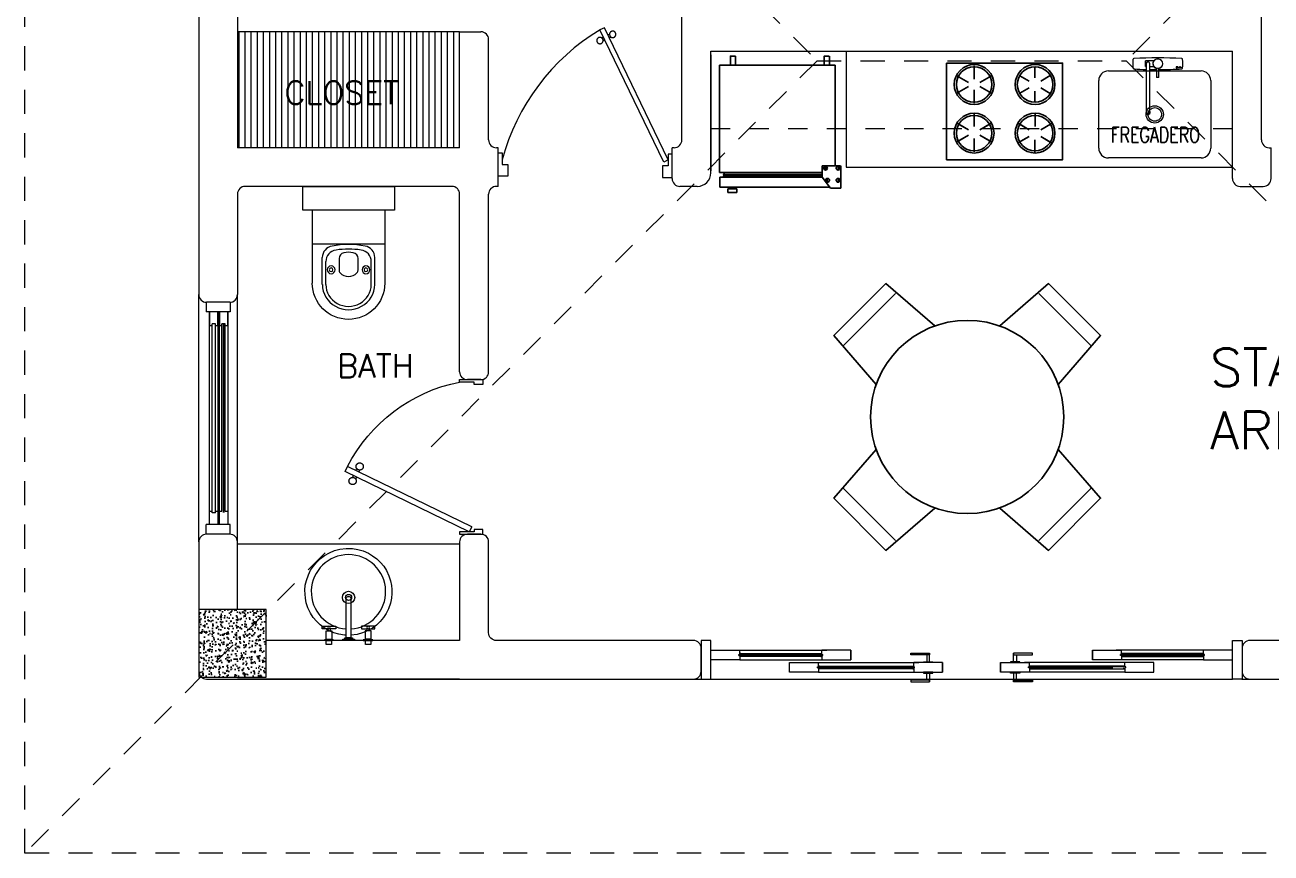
# Model space of a CAD drawing. Header units: metres. Extents: x -232 to 581, y 30 to 789.
# Drawn here: x 90.07 to 96.52, y 449.49 to 453.78 of the extents above; entities that cross this region are included whole.
import ezdxf

# ---------------------------------------------------------------- set-up
doc = ezdxf.new("R2010")
doc.units = ezdxf.units.M
doc.linetypes.add('DASHED', pattern=[0.75, 0.5, -0.25])
doc.linetypes.add('HIDDEN2', pattern=[0.1875, 0.125, -0.0625])
for name, color, linetype, lineweight in [('01a_Mobiliario', 250, 'Continuous', 0), ('02_mobiliario', 250, 'Continuous', 5), ('A-DOOR', 35, 'Continuous', 5), ('A-WALL', 250, 'Continuous', 20), ('baños', 140, 'Continuous', 0), ('closets', 253, 'Continuous', 0), ('Columnas', 7, 'Continuous', 18), ('MOB FIJOS', 251, 'Continuous', 0), ('piscina', 131, 'Continuous', 0), ('PROYECCION', 9, 'DASHED', 0), ('textos', 7, 'Continuous', 0)]:
    doc.layers.add(name, color=color, linetype=linetype, lineweight=lineweight)
doc.layers.add('HATCH', color=8, linetype='Continuous')
doc.layers.add('MOBILIARIOS', color=252, linetype='Continuous')
doc.layers.add('PISO', color=7, linetype='Continuous', lineweight=5, true_color=0xe6e6e6)
doc.layers.add('Techos 1', color=7, linetype='HIDDEN2', lineweight=9, true_color=0x42391a)
doc.styles.add('Arch-Dim', font='romans.shx', dxfattribs={"width": 0.75})
doc.styles.get("Standard").update_dxf_attribs({"font": 'arial.ttf'})

# ---------------------------------------------------------------- blocks, each defined once
blk = doc.blocks.new('A$C95be60c7')
at = {"layer": 'A-DOOR'}
for p, q in [((0.4752, 0.7426), (0.4497, 0.7302)), ((0.762, 0.0876), (0.4497, 0.7302)), ((0.7875, 0.1), (0.4752, 0.7426)), ((0.4703, 0.6879), (0.4601, 0.6829)), ((0.4785, 0.671), (0.4683, 0.666)), ((0.4958, 0.7003), (0.506, 0.7052)), ((0.504, 0.6833), (0.5143, 0.6883)), ((0.762, 0.0876), (0.7875, 0.1))]:
    blk.add_line(p, q, dxfattribs=at)
for points in [[(0, 0.03), (0.025, 0.03), (0.025, 0.075), (0.0125, 0.075), (0.0125, 0.15), (0, 0.15), (0, 0.03)], [(0.8, 0.03), (0.775, 0.03), (0.775, 0.075), (0.7875, 0.075), (0.7875, 0.15), (0.8, 0.15), (0.8, 0.03)]]:
    blk.add_lwpolyline(points, dxfattribs=at)
blk.add_arc((0.8309, -0.0119), 0.8343, 117.18736, 168.8099, dxfattribs=at)
for points in [[(0.506, 0.7039), (0.506, 0.709), (0.511, 0.7177), (0.5198, 0.7227), (0.5298, 0.7227), (0.5386, 0.7177), (0.5436, 0.7089), (0.5436, 0.6989), (0.5386, 0.6901), (0.5298, 0.6851), (0.5197, 0.6851), (0.511, 0.6901), (0.506, 0.6989), (0.506, 0.7039)], [(0.4307, 0.6673), (0.4307, 0.6724), (0.4358, 0.6811), (0.4445, 0.6861), (0.4546, 0.6861), (0.4633, 0.6811), (0.4684, 0.6724), (0.4683, 0.6623), (0.4633, 0.6535), (0.4546, 0.6485), (0.4445, 0.6485), (0.4357, 0.6536), (0.4307, 0.6623), (0.4307, 0.6673)]]:
    blk.add_open_spline(points, degree=2, dxfattribs=at)
blk = doc.blocks.new('A$Cc6a1f6da')
at = {"layer": 'A-DOOR'}
for p, q in [((0.05, 0.1643), (0.2, 0.1643)), ((0.05, 0.1143), (0.05, 0.1643)), ((0.195, 0.1368), (0.195, 0.1418)), ((0.195, 0.1418), (0.63, 0.1418)), ((0.195, 0.1368), (0.63, 0.1368)), ((0.2, 0.1418), (0.2, 0.1643)), ((0.2, 0.1643), (0.6512, 0.1643)), ((0.205, 0.1466), (0.2, 0.1466)), ((0.2, 0.1368), (0.2, 0.1143)), ((0.205, 0.1321), (0.2, 0.1321)), ((0.205, 0.1466), (0.205, 0.1418)), ((0.205, 0.1466), (0.62, 0.1466)), ((0.205, 0.1321), (0.205, 0.1368)), ((0.62, 0.1321), (0.205, 0.1321)), ((0.62, 0.1466), (0.625, 0.1466)), ((0.62, 0.1466), (0.62, 0.1418)), ((0.62, 0.1321), (0.62, 0.1368)), ((0.62, 0.1321), (0.625, 0.1321)), ((0.625, 0.1418), (0.625, 0.1643)), ((0.775, 0.1643), (0.625, 0.1643)), ((0.625, 0.1368), (0.625, 0.1143)), ((0.63, 0.1368), (0.63, 0.1418)), ((0.775, 0.1643), (0.775, 0.1143)), ((0.775, 0.1143), (0.775, 0.1643)), ((1.1675, 0.1398), (1.1675, 0.1047)), ((1.1825, 0.1047), (1.1825, 0.1495)), ((1.6175, 0.1047), (1.6175, 0.1495)), ((1.6325, 0.1398), (1.6325, 0.1047)), ((2.025, 0.1643), (2.025, 0.1143)), ((2.025, 0.1643), (2.175, 0.1643)), ((2.025, 0.1143), (2.025, 0.1643)), ((2.6, 0.1643), (2.1488, 0.1643)), ((2.605, 0.1418), (2.17, 0.1418)), ((2.17, 0.1368), (2.17, 0.1418)), ((2.605, 0.1368), (2.17, 0.1368)), ((2.175, 0.1418), (2.175, 0.1643)), ((2.18, 0.1466), (2.175, 0.1466)), ((2.175, 0.1368), (2.175, 0.1143)), ((2.18, 0.1321), (2.175, 0.1321)), ((2.595, 0.1466), (2.18, 0.1466)), ((2.18, 0.1466), (2.18, 0.1418)), ((2.18, 0.1321), (2.18, 0.1368)), ((2.18, 0.1321), (2.595, 0.1321)), ((2.595, 0.1466), (2.6, 0.1466)), ((2.595, 0.1466), (2.595, 0.1418)), ((2.595, 0.1321), (2.595, 0.1368)), ((2.595, 0.1321), (2.6, 0.1321)), ((2.6, 0.1418), (2.6, 0.1643)), ((2.75, 0.1643), (2.6, 0.1643)), ((2.6, 0.1368), (2.6, 0.1143)), ((2.605, 0.1368), (2.605, 0.1418)), ((2.75, 0.1143), (2.75, 0.1643)), ((0.2, 0.1143), (0.05, 0.1143)), ((0.2, 0.1143), (0.6512, 0.1143)), ((0.4576, 0.0997), (0.6076, 0.0997)), ((0.4576, 0.0497), (0.4576, 0.0997)), ((0.6026, 0.0722), (0.6026, 0.0772)), ((0.6026, 0.0772), (1.105, 0.0772)), ((0.6026, 0.0722), (1.105, 0.0722)), ((0.6076, 0.0772), (0.6076, 0.0997)), ((0.6076, 0.0997), (1.1262, 0.0997)), ((0.6126, 0.082), (0.6076, 0.082)), ((0.6076, 0.0722), (0.6076, 0.0497)), ((0.6126, 0.0675), (0.6076, 0.0675)), ((0.6126, 0.082), (0.6126, 0.0772)), ((0.6126, 0.082), (1.095, 0.082)), ((0.6126, 0.0675), (0.6126, 0.0722)), ((1.095, 0.0675), (0.6126, 0.0675)), ((0.625, 0.1143), (0.775, 0.1143)), ((1.095, 0.082), (1.1, 0.082)), ((1.095, 0.082), (1.095, 0.0772)), ((1.095, 0.0675), (1.095, 0.0722)), ((1.095, 0.0675), (1.1, 0.0675)), ((1.1, 0.0772), (1.1, 0.0997)), ((1.25, 0.0997), (1.1, 0.0997)), ((1.1, 0.0722), (1.1, 0.0497)), ((1.105, 0.0722), (1.105, 0.0772)), ((1.25, 0.0997), (1.25, 0.0497)), ((1.25, 0.0497), (1.25, 0.0997)), ((1.55, 0.0997), (1.55, 0.0497)), ((1.55, 0.0997), (1.7, 0.0997)), ((1.55, 0.0497), (1.55, 0.0997)), ((2.1924, 0.0997), (1.6738, 0.0997)), ((2.1974, 0.0772), (1.695, 0.0772)), ((1.695, 0.0722), (1.695, 0.0772)), ((2.13, 0.0722), (1.695, 0.0722)), ((1.7, 0.0772), (1.7, 0.0997)), ((1.705, 0.082), (1.7, 0.082)), ((1.7, 0.0722), (1.7, 0.0497)), ((1.705, 0.0675), (1.7, 0.0675)), ((2.1874, 0.082), (1.705, 0.082)), ((1.705, 0.082), (1.705, 0.0772)), ((1.705, 0.0675), (1.705, 0.0722)), ((1.705, 0.0675), (2.1874, 0.0675)), ((2.175, 0.1143), (2.025, 0.1143)), ((2.6, 0.1143), (2.1488, 0.1143)), ((2.1874, 0.082), (2.1924, 0.082)), ((2.1874, 0.082), (2.1874, 0.0772)), ((2.1874, 0.0675), (2.1874, 0.0722)), ((2.1874, 0.0675), (2.1924, 0.0675)), ((2.1924, 0.0772), (2.1924, 0.0997)), ((2.3424, 0.0997), (2.1924, 0.0997)), ((2.1924, 0.0722), (2.1924, 0.0497)), ((2.1974, 0.0722), (2.1974, 0.0772)), ((2.3424, 0.0497), (2.3424, 0.0997)), ((2.6, 0.1143), (2.75, 0.1143)), ((0.6076, 0.0497), (0.4576, 0.0497)), ((0.6076, 0.0497), (1.1262, 0.0497)), ((1.1, 0.0497), (1.25, 0.0497)), ((1.1675, 0.0097), (1.1675, 0.0447)), ((1.1825, 0.0447), (1.1825, 0)), ((1.7, 0.0497), (1.55, 0.0497)), ((1.6175, 0.0447), (1.6175, 0)), ((1.6325, 0.0097), (1.6325, 0.0447)), ((2.1924, 0.0497), (1.6738, 0.0497)), ((2.1924, 0.0497), (2.3424, 0.0497))]:
    blk.add_line(p, q, dxfattribs=at)
for points in [[(0.05, 0.2143), (0, 0.2143), (0, 0.0143), (0.05, 0.0143)], [(2.75, 0.2143), (2.8, 0.2143), (2.8, 0.0143), (2.75, 0.0143)], [(1.1825, 0.1495), (1.1825, 0.1398), (1.0852, 0.1398), (1.0852, 0.1495)], [(1.6175, 0.1495), (1.6175, 0.1398), (1.7148, 0.1398), (1.7148, 0.1495)], [(1.1997, 0.0997), (1.1503, 0.0997), (1.1503, 0.1047), (1.1997, 0.1047)], [(1.6003, 0.0997), (1.6497, 0.0997), (1.6497, 0.1047), (1.6003, 0.1047)], [(1.1825, 0), (1.1825, 0.0096), (1.0852, 0.0096), (1.0852, 0)], [(1.1997, 0.0497), (1.1503, 0.0497), (1.1503, 0.0447), (1.1997, 0.0447)], [(1.6003, 0.0497), (1.6497, 0.0497), (1.6497, 0.0447), (1.6003, 0.0447)], [(1.6175, 0), (1.6175, 0.0096), (1.7148, 0.0096), (1.7148, 0)]]:
    blk.add_lwpolyline(points, close=True, dxfattribs=at)
at = {"layer": 'PISO'}
blk.add_line((0.05, 0.0143), (2.75, 0.0143), dxfattribs=at)
blk = doc.blocks.new('P90')
at = {"layer": 'A-DOOR'}
for p, q in [((-0.0476, -0.8576), (0.6364, -0.5264)), ((-0.0368, -0.88), (0.6473, -0.5489)), ((0.5843, -0.5517), (0.58, -0.5427)), ((0.5992, -0.5445), (0.5949, -0.5355)), ((0.5952, -0.5741), (0.5995, -0.5831)), ((0.6101, -0.5669), (0.6144, -0.5759)), ((0.6473, -0.5489), (0.6364, -0.5264)), ((-0.0368, -0.88), (-0.0476, -0.8576))]:
    blk.add_line(p, q, dxfattribs=at)
for points in [[(-0.06, -0.02), (-0.06, -0.05), (-0.12, -0.05), (-0.12, 0), (0, 0), (0, -0.02)], [(-0.0668, -0.88), (-0.0668, -0.85), (-0.1268, -0.85), (-0.1268, -0.9), (-0.0068, -0.9), (-0.0068, -0.88)]]:
    blk.add_lwpolyline(points, close=True, dxfattribs=at)
blk.add_arc((-0.3259, -1.105), 1.1228, 31.0139, 75.07969, dxfattribs=at)
for points in [[(0.5812, -0.5096), (0.5857, -0.5096), (0.5933, -0.5141), (0.5977, -0.5218), (0.5977, -0.5306), (0.5933, -0.5383), (0.5856, -0.5427), (0.5767, -0.5427), (0.5691, -0.5383), (0.5647, -0.5306), (0.5647, -0.5217), (0.5691, -0.514), (0.5768, -0.5096), (0.5812, -0.5096)], [(0.6133, -0.5758), (0.6177, -0.5758), (0.6254, -0.5803), (0.6298, -0.5879), (0.6298, -0.5968), (0.6253, -0.6045), (0.6176, -0.6089), (0.6088, -0.6089), (0.6011, -0.6044), (0.5967, -0.5967), (0.5967, -0.5879), (0.6011, -0.5802), (0.6088, -0.5758), (0.6133, -0.5758)]]:
    blk.add_open_spline(points, degree=2, dxfattribs=at)
blk = doc.blocks.new('A$Cbbaa2d29')
at = {"layer": 'baños'}
for p, q in [((0.0499, 0.1234), (0.0499, 0.5009)), ((0.1017, 0.5075), (0.1017, 0.3676)), ((0.1199, 0.5075), (0.1199, 0.3887)), ((0.3549, 0.5075), (0.3549, 0.3887)), ((0.373, 0.5075), (0.373, 0.3676)), ((0.4249, 0.1234), (0.4249, 0.5009)), ((0.1881, 0.3727), (0.1881, 0.434)), ((0.2866, 0.434), (0.2866, 0.3727)), ((0.4249, 0.2984), (0.0499, 0.2984))]:
    blk.add_line(p, q, dxfattribs=at)
blk.add_lwpolyline([(0, 0.1234), (0, 0), (0.4747, 0), (0.4747, 0.1234)], close=True, dxfattribs=at)
for centre, radius in [((0.1474, 0.4318), 0.0201), ((0.3274, 0.4318), 0.0201), ((0.1474, 0.4318), 0.00947), ((0.3274, 0.4318), 0.00947)]:
    blk.add_circle(centre, radius, dxfattribs=at)
blk.add_arc((0.2374, 0.5009), 0.1875, 0, 180, dxfattribs=at)
at = {"layer": 'baños', "extrusion": (0, 0, -1)}
for centre, major_axis, ratio, start_param, end_param in [((0.2374, 0.5075), (-0.1356, 0), 0.964958, 0, 3.141593), ((0.2374, 0.5075), (-0.1175, 0), 0.964958, 0, 3.141593), ((0.2374, 0.407), (0.0601, 0), 0.98668, 3.898776, 5.526002), ((0.182, 0.3887), (0.0622, 0), 0.964958, 1.721071, 3.141593), ((0.2084, 0.434), (-0.0203, 0), 0.98668, 0, 0.757183), ((0.2663, 0.434), (0.0203, 0), 0.98668, -0.757183, 0), ((0.2927, 0.3887), (-0.0622, 0), 0.964958, 3.141593, 4.562115), ((0.1639, 0.3676), (0.0622, 0), 0.964958, 1.761771, 3.141593), ((0.2374, 0.7413), (-0.4317, 0), 0.964958, 4.562115, 4.862663), ((0.2185, 0.3727), (0.0304, 0), 0.98668, 1.75053, 3.141593), ((0.2374, 0.4749), (0.1357, 0), 0.98668, 1.391062, 1.75053), ((0.2562, 0.3727), (0.0304, 0), 0.98668, 0, 1.391062), ((0.3108, 0.3676), (0.0622, 0), 0.964958, 0, 1.379822), ((0.2374, 0.7342), (0.4491, 0), 0.964958, 1.379822, 1.761771)]:
    blk.add_ellipse(centre, major_axis=major_axis, ratio=ratio, start_param=start_param, end_param=end_param, dxfattribs=at)
blk = doc.blocks.new('A$Ccb23abde')
at = {"layer": 'baños'}
for p, q in [((0.06, 0.2282), (0.01, 0.2282)), ((0.01, 0.2282), (0.01, 0.2247)), ((0.01, 0.2247), (0.0175, 0.2247)), ((0.0175, 0.2247), (0.0175, 0.2212)), ((0.0525, 0.2247), (0.0175, 0.2247)), ((0.0175, 0.2212), (0.02, 0.2212)), ((0.02, 0.2212), (0.02, 0.1782)), ((0.02, 0.2212), (0.05, 0.2212)), ((0.0485, 0.2482), (0.0215, 0.2482)), ((0.0215, 0.2482), (0.0215, 0.2282)), ((0.0215, 0.2282), (0.0485, 0.2282)), ((0.0485, 0.2282), (0.0485, 0.2482)), ((0.05, 0.1782), (0.05, 0.2212)), ((0.05, 0.2212), (0.0525, 0.2212)), ((0.0525, 0.2212), (0.0525, 0.2247)), ((0.0525, 0.2247), (0.06, 0.2247)), ((0.06, 0.2247), (0.06, 0.2282)), ((0.1665, 0.2282), (0.1065, 0.2282)), ((0.1065, 0.2282), (0.1065, 0.2212)), ((0.1065, 0.2212), (0.1665, 0.2212)), ((0.1565, 0.2212), (0.1165, 0.2212)), ((0.1165, 0.2212), (0.1165, 0.2142)), ((0.1165, 0.2142), (0.1565, 0.2142)), ((0.1485, 0.2142), (0.1245, 0.2142)), ((0.1245, 0.2142), (0.1245, 0.0091)), ((0.1485, 0.0091), (0.1485, 0.2142)), ((0.1565, 0.2142), (0.1565, 0.2212)), ((0.1665, 0.2212), (0.1665, 0.2282)), ((0.213, 0.2282), (0.263, 0.2282)), ((0.213, 0.2247), (0.213, 0.2282)), ((0.2205, 0.2247), (0.213, 0.2247)), ((0.2205, 0.2212), (0.2205, 0.2247)), ((0.2205, 0.2247), (0.2555, 0.2247)), ((0.223, 0.2212), (0.2205, 0.2212)), ((0.223, 0.1782), (0.223, 0.2212)), ((0.253, 0.2212), (0.223, 0.2212)), ((0.2515, 0.2482), (0.2245, 0.2482)), ((0.2245, 0.2482), (0.2245, 0.2282)), ((0.2245, 0.2282), (0.2515, 0.2282)), ((0.2515, 0.2282), (0.2515, 0.2482)), ((0.253, 0.2212), (0.253, 0.1782)), ((0.2555, 0.2212), (0.253, 0.2212)), ((0.2555, 0.2247), (0.2555, 0.2212)), ((0.263, 0.2247), (0.2555, 0.2247)), ((0.263, 0.2282), (0.263, 0.2247)), ((0.0285, 0.1672), (0, 0.1672)), ((0, 0.1672), (0, 0.1542)), ((0, 0.1542), (0.07, 0.1542)), ((0.02, 0.1782), (0.0285, 0.1782)), ((0.0285, 0.1782), (0.0285, 0.1672)), ((0.0285, 0.1782), (0.0415, 0.1782)), ((0.0285, 0.1672), (0.0304, 0.1653)), ((0.0415, 0.1672), (0.0396, 0.1653)), ((0.0415, 0.1672), (0.0415, 0.1782)), ((0.0415, 0.1782), (0.05, 0.1782)), ((0.07, 0.1672), (0.0415, 0.1672)), ((0.07, 0.1542), (0.07, 0.1672)), ((0.203, 0.1672), (0.2315, 0.1672)), ((0.203, 0.1542), (0.203, 0.1672)), ((0.273, 0.1542), (0.203, 0.1542)), ((0.2315, 0.1782), (0.223, 0.1782)), ((0.2315, 0.1672), (0.2315, 0.1782)), ((0.2445, 0.1782), (0.2315, 0.1782)), ((0.2315, 0.1672), (0.2334, 0.1653)), ((0.2445, 0.1672), (0.2426, 0.1653)), ((0.2445, 0.1782), (0.2445, 0.1672)), ((0.253, 0.1782), (0.2445, 0.1782)), ((0.2445, 0.1672), (0.273, 0.1672)), ((0.273, 0.1672), (0.273, 0.1542))]:
    blk.add_line(p, q, dxfattribs=at)
for centre, major_axis, start_param, end_param in [((0.035, 0.1607), (0.0046, 0.0046), 5.497787, 11.780972), ((0.238, 0.1607), (-0.0046, 0.0046), 3.926991, 10.210176), ((0.1365, 0.0125), (-0.00881, 0.00881), 1.057396, 3.654969)]:
    blk.add_ellipse(centre, major_axis=major_axis, ratio=1, start_param=start_param, end_param=end_param, dxfattribs=at)
blk = doc.blocks.new('SE3')
at = {"layer": 'MOB FIJOS'}
for p, q in [((115.4, 359.7), (115.4, 371.2)), ((132.6, 371.2), (115.4, 371.2)), ((116.8, 365.4), (116.8, 264.8)), ((124.5, 264.8), (124.5, 365.4)), ((115.4, 359.7), (116.8, 359.7)), ((124.5, 359.7), (132.6, 359.7)), ((138.5, 355.7), (138.5, 336.6)), ((143.5, 336.6), (143.5, 355.7)), ((180, 358.9), (179.6, 358.9)), ((179.6, 358.9), (179.6, 357)), ((179.6, 357), (180, 357)), ((180, 358.1), (180, 358.9)), ((180.7, 358.1), (180, 358.1)), ((180, 357), (180, 357.8)), ((180, 357.8), (180.7, 357.8)), ((181.1, 358.9), (180.7, 358.9)), ((180.7, 358.9), (180.7, 358.1)), ((180.7, 357.8), (180.7, 357)), ((180.7, 357), (181.1, 357)), ((181.1, 357), (181.1, 358.9)), ((181.5, 358.9), (182.8, 358.9)), ((181.5, 357), (181.5, 358.9)), ((182.9, 357), (181.5, 357)), ((181.8, 358.6), (181.8, 358.2)), ((182.8, 358.6), (181.8, 358.6)), ((181.8, 358.2), (182.8, 358.2)), ((181.8, 357.8), (181.8, 357.3)), ((182.8, 357.8), (181.8, 357.8)), ((181.8, 357.3), (182.9, 357.3)), ((182.8, 358.9), (182.8, 358.6)), ((182.8, 358.2), (182.8, 357.8)), ((182.9, 357.3), (182.9, 357)), ((183.2, 358.9), (183.6, 358.9)), ((183.2, 357), (183.2, 358.9)), ((184.5, 357), (183.2, 357)), ((183.6, 358.9), (183.6, 357.3)), ((183.6, 357.3), (184.5, 357.3)), ((184.5, 357.3), (184.5, 357)), ((184.6, 358.9), (185, 358.9)), ((185.2, 357), (184.6, 358.9)), ((185, 358.9), (185.4, 357.5)), ((185.6, 357), (185.2, 357)), ((185.4, 357.5), (185.9, 358.9)), ((186.3, 358.9), (185.6, 357)), ((185.9, 358.9), (186.3, 358.9)), ((186.5, 358.9), (187.8, 358.9)), ((186.5, 357), (186.5, 358.9)), ((187.8, 357), (186.5, 357)), ((186.8, 358.6), (186.8, 358.2)), ((187.8, 358.6), (186.8, 358.6)), ((186.8, 358.2), (187.7, 358.2)), ((186.8, 357.8), (186.8, 357.3)), ((187.7, 357.8), (186.8, 357.8)), ((186.8, 357.3), (187.8, 357.3)), ((187.7, 358.2), (187.7, 357.8)), ((187.8, 358.9), (187.8, 358.6)), ((187.8, 357.3), (187.8, 357)), ((188, 358.9), (188.5, 358.9)), ((188.6, 358), (188, 358.9)), ((188, 357), (188.6, 358)), ((188.4, 357), (188, 357)), ((188.8, 357.7), (188.4, 357)), ((188.5, 358.9), (188.8, 358.3)), ((188.8, 358.3), (189.2, 358.9)), ((189.2, 357), (188.8, 357.7)), ((189.6, 358.9), (189, 358)), ((189, 358), (189.7, 357)), ((189.2, 358.9), (189.6, 358.9)), ((189.7, 357), (189.2, 357)), ((143.5, 336.6), (138.5, 336.6)), ((116.5, 264.1), (116.5, 263.5)), ((116.8, 264.8), (116.8, 264.1)), ((124.5, 264.1), (124.5, 264.8)), ((124.8, 263.5), (124.8, 264.1))]:
    blk.add_line(p, q, dxfattribs=at)
blk.add_circle((141, 365.4), 10, dxfattribs=at)
for centre, radius, start, end in [((200.7, 365.4), 111.9, 175.2133, 184.7867), ((90.8, 374.6), 1.52, 93.4481, 175.2133), ((141, -458.7), 836.4, 86.5519, 93.4481), ((120.7, 365.4), 3.91, 0, 192.0524), ((120.7, 365.4), 3.81, 0, 180), ((120.7, 365.4), 3.91, 347.9113, 0), ((141, 365.4), 10.2, 0, 255.8182), ((141, 365.4), 10.2, 284.1818, 0), ((191.2, 374.6), 1.52, 4.7867, 86.5519), ((81.2, 365.4), 111.9, 355.2133, 4.7867), ((90.8, 356.2), 1.52, 184.7867, 266.5519), ((141, 1189.5), 836.4, 266.5519, 268.3467), ((141, 1189.5), 836.4, 268.8689, 269.8295), ((141, 1189.5), 836.4, 270.1705, 273.4481), ((191.2, 356.2), 1.52, 273.4481, 355.2133)]:
    blk.add_arc(centre, radius, start, end, dxfattribs=at)
for centre, major_axis, start_param, end_param in [((120.7, 264.1), (4.12, 0), 2.748282, 6.283185), ((120.7, 263.5), (4.12, 0), 3.141593, 6.283185), ((120.7, 264.8), (-3.81, 0), 0, 3.141593), ((120.7, 264.1), (3.81, 0), 3.141593, 6.283185), ((120.7, 264.1), (4.12, 0), 0, 0.393311)]:
    blk.add_ellipse(centre, major_axis=major_axis, ratio=0.996195, start_param=start_param, end_param=end_param, dxfattribs=at)
blk = doc.blocks.new('A$C774B1081')
at = {"layer": 'MOBILIARIOS', "linetype": 'ByBlock'}
for p, q in [((732.1, 1125), (446.4, 1125)), ((53.6, 732.1), (53.6, 446.4)), ((1125, 446.4), (1125, 732.1)), ((446.4, 53.6), (732.1, 53.6))]:
    blk.add_line(p, q, dxfattribs=at)
for points in [[(750, 928.6), (732.1, 1178.6), (446.4, 1178.6), (428.6, 928.6)], [(250, 750), (0, 732.1), (0, 446.4), (250, 428.6)], [(928.6, 428.6), (1178.6, 446.4), (1178.6, 732.1), (928.6, 750)], [(428.6, 250), (446.4, 0), (732.1, 0), (750, 250)]]:
    blk.add_lwpolyline(points, dxfattribs=at)
blk.add_circle((589.3, 589.3), 375, dxfattribs=at)
blk = doc.blocks.new('20.03.2026 LN 09 PRIMER NIVEL ARQ')
at = {"layer": 'closets', "transparency": 33554687}
h = blk.add_hatch(dxfattribs=at)
h.set_pattern_fill('LINE', color=1, scale=0.01, angle=90)
h.set_pattern_definition([(90, (-118.43962, 136.57283), (-0.03175, 2e-18), [])])
h.paths.add_polyline_path([(-12.6365, -59.1432), (-11.486, -59.1432), (-11.486, -59.7432), (-12.6365, -59.7432)])
at = {"layer": 'HATCH'}
h = blk.add_hatch(dxfattribs=at)
h.set_pattern_fill('AR-CONC', color=1, scale=0.00032)
h.set_pattern_definition([(50, (109.59505, -7.243447), (0.058299094, -0.005100507), [0.006096, -0.067056]), (355, (109.59505, -7.24345), (-0.011277895, 0.06113819), [0.0048768, -0.053644987]), (100.451445, (109.59991, -7.24387), (0.0470212, 0.05603768), [0.005180803, -0.056988878]), (46.1842, (109.59505, -7.22719), (0.086745293, -0.013453545), [0.009144, -0.100584]), (96.63556, (109.60228, -7.22831), (0.075969323, 0.07917636), [0.00777121, -0.085483395]), (351.18415, (109.59505, -7.22719), (0.07596932, 0.07917636), [0.00731519, -0.080467114]), (21, (109.60318, -7.231255), (0.048516605, -0.032724863), [0.006096, -0.067056]), (326, (109.60318, -7.231255), (0.01977665, 0.05894015), [0.0048768, -0.0536448]), (71.451445, (109.607223, -7.23398), (0.068293254, 0.026215286), [0.005180803, -0.05698878]), (37.5, (109.595052, -7.243447), (0.000988353, 0.0270576124), [0, -0.05299456, 0, -0.0544576, 0, -0.053848]), (7.5, (109.595052, -7.243447), (0.021382292, 0.032057784), [0, -0.03104896, 0, -0.05177536, 0, -0.0205232]), (327.5, (109.576927, -7.243447), (0.0433889905, -0.001833198), [0, -0.02032, 0, -0.0633984, 0, -0.0841248]), (317.5, (109.5688, -7.243447), (0.047401338, 0.008136477), [0, -0.026416, 0, -0.04210304, 0, -0.0597408])])
h.paths.add_polyline_path([(-12.8367, -62.4822), (-12.4867, -62.4822), (-12.4867, -62.1322), (-12.8367, -62.1322)])
at = {"layer": '01a_Mobiliario', "color": 1, "transparency": 33554684}
blk.add_line((-9.486, -59.8432), (-7.486, -59.8432), dxfattribs=at)
at = {"layer": '02_mobiliario', "color": 1}
for p, q in [((-10.186, -59.2627), (-10.186, -59.8627)), ((-9.486, -59.2432), (-9.486, -59.8432))]:
    blk.add_line(p, q, dxfattribs=at)
at = {"layer": 'A-DOOR', "color": 1}
for p, q in [((-12.7985, -60.5432), (-12.7985, -60.5932)), ((-12.6745, -60.5432), (-12.6745, -60.5932)), ((-12.6745, -60.5932), (-12.7985, -60.5932)), ((-12.7801, -61.6932), (-12.7801, -60.5932)), ((-12.7371, -60.5932), (-12.7371, -61.6932)), ((-12.7295, -61.6932), (-12.7295, -60.5932)), ((-12.6865, -60.5932), (-12.6865, -61.6932)), ((-12.7673, -61.6319), (-12.7673, -60.6545)), ((-12.7499, -60.6545), (-12.7673, -60.6545)), ((-12.7499, -61.6319), (-12.7499, -60.6545)), ((-12.7167, -61.6232), (-12.7167, -60.6545)), ((-12.6993, -60.6545), (-12.7167, -60.6545)), ((-12.6993, -61.6232), (-12.6993, -60.6545)), ((-12.7499, -61.6319), (-12.7673, -61.6319)), ((-12.6745, -61.6932), (-12.7985, -61.6932)), ((-12.7985, -61.7432), (-12.7985, -61.6932)), ((-12.6745, -61.7432), (-12.6745, -61.6932))]:
    blk.add_line(p, q, dxfattribs=at)
for points in [[(-12.7499, -60.6632), (-12.7371, -60.6632), (-12.7371, -60.5932), (-12.7801, -60.5932), (-12.7801, -60.6632), (-12.7673, -60.6632)], [(-12.6993, -60.6632), (-12.6865, -60.6632), (-12.6865, -60.5932), (-12.7295, -60.5932), (-12.7295, -60.6632), (-12.7167, -60.6632)], [(-12.7499, -61.6232), (-12.7371, -61.6232), (-12.7371, -61.6932), (-12.7801, -61.6932), (-12.7801, -61.6232), (-12.7673, -61.6232)], [(-12.6993, -61.6232), (-12.6865, -61.6232), (-12.6865, -61.6932), (-12.7295, -61.6932), (-12.7295, -61.6232), (-12.7167, -61.6232)]]:
    blk.add_lwpolyline(points, dxfattribs=at)
at = {"layer": 'A-WALL', "color": 1}
for p, q in [((-12.836, -58.0825), (-12.836, -60.5032)), ((-12.636, -58.0825), (-12.636, -59.7432)), ((-10.336, -59.7032), (-10.336, -58.1232)), ((-7.336, -59.7032), (-7.336, -58.1332)), ((-11.486, -59.7432), (-11.486, -59.1432)), ((-11.486, -59.1432), (-11.376, -59.1432)), ((-11.336, -59.7032), (-11.336, -59.1832)), ((-10.186, -59.8732), (-10.186, -59.2432)), ((-10.186, -59.2432), (-7.486, -59.2432)), ((-7.486, -59.9032), (-7.486, -59.2432)), ((-11.486, -59.7432), (-12.636, -59.7432)), ((-11.286, -59.7432), (-11.296, -59.7432)), ((-11.286, -59.9432), (-11.286, -59.7432)), ((-10.376, -59.7432), (-10.386, -59.7432)), ((-10.386, -59.9032), (-10.386, -59.7432)), ((-7.296, -59.7432), (-7.2863, -59.7432)), ((-7.2863, -59.9032), (-7.2863, -59.7432)), ((-12.636, -59.9832), (-12.636, -60.5032)), ((-11.526, -59.9432), (-12.596, -59.9432)), ((-11.486, -60.9032), (-11.486, -59.9832)), ((-11.336, -60.9032), (-11.336, -59.9832)), ((-11.286, -59.9432), (-11.296, -59.9432)), ((-10.256, -59.9432), (-10.346, -59.9432)), ((-7.446, -59.9432), (-7.3263, -59.9432)), ((-12.836, -61.7832), (-12.836, -60.5032)), ((-12.676, -60.5432), (-12.796, -60.5432)), ((-12.636, -61.7832), (-12.636, -60.5032)), ((-11.376, -60.9432), (-11.446, -60.9432)), ((-12.676, -61.7432), (-12.796, -61.7432))]:
    blk.add_line(p, q, dxfattribs=at)
for points in [[(-12.836, -61.7832), (-12.836, -62.4532, 0.414213), (-12.796, -62.4932), (-10.276, -62.4932, 0.414213), (-10.236, -62.4532), (-10.236, -62.3332, 0.414214), (-10.276, -62.2932), (-11.296, -62.2932, -0.414214), (-11.336, -62.2532), (-11.336, -61.7832, 0.414214), (-11.376, -61.7432), (-11.446, -61.7432, 0.414214), (-11.486, -61.7832), (-11.486, -62.2932), (-12.4867, -62.2932)], [(-5.186, -62.2932), (-7.396, -62.2932, 0.414214), (-7.436, -62.3332), (-7.436, -62.4532, 0.414214), (-7.396, -62.4932), (-4.876, -62.4932, 0.414214), (-4.836, -62.4532), (-4.836, -62.1332, 0.414214), (-4.876, -62.0932), (-4.996, -62.0932, 0.407284), (-5.036, -62.1322)]]:
    blk.add_lwpolyline(points, format="xyb", dxfattribs=at)
for points in [[(-12.636, -62.1322), (-12.636, -61.7832)], [(-11.4874, -62.4932), (-12.636, -62.4932)]]:
    blk.add_lwpolyline(points, dxfattribs=at)
for centre, radius, start, end in [((-11.376, -59.1832), 0.04, 0, 90), ((-11.296, -59.7032), 0.04, 180, 270), ((-10.376, -59.7032), 0.04, 270, 360), ((-7.296, -59.7032), 0.04, 180, 270), ((-10.346, -59.9032), 0.04, 180, 270), ((-10.256, -59.8732), 0.07, 270, 0), ((-7.446, -59.9032), 0.04, 180, 270), ((-7.3263, -59.9032), 0.04, 270, 0), ((-12.596, -59.9832), 0.04, 90, 180), ((-11.526, -59.9832), 0.04, 0, 90), ((-11.296, -59.9832), 0.04, 90, 180), ((-12.796, -60.5032), 0.04, 180, 270), ((-12.676, -60.5032), 0.04, 270, 0), ((-11.446, -60.9032), 0.04, 180, 270), ((-11.376, -60.9032), 0.04, 270, 0), ((-12.796, -61.7832), 0.04, 90, 180), ((-12.676, -61.7832), 0.04, 0, 90)]:
    blk.add_arc(centre, radius, start, end, dxfattribs=at)
at = {"layer": 'baños', "color": 1}
blk.add_line((-12.636, -61.7932), (-11.486, -61.7932), dxfattribs=at)
blk.add_lwpolyline([(-12.073, -62.2655), (-12.0822, -62.2653), (-12.1105, -62.261), (-12.1379, -62.253), (-12.1651, -62.2412), (-12.1864, -62.2281), (-12.2085, -62.2118), (-12.2275, -62.1933), (-12.2439, -62.1741), (-12.2578, -62.1516), (-12.271, -62.1237), (-12.2797, -62.0988), (-12.2842, -62.0747), (-12.2861, -62.0535), (-12.2865, -62.0321), (-12.2847, -62.0077), (-12.2786, -61.982), (-12.2686, -61.9529), (-12.2572, -61.929), (-12.2429, -61.9081), (-12.226, -61.8876), (-12.2059, -61.8691), (-12.186, -61.8537), (-12.1604, -61.8391), (-12.134, -61.8281), (-12.1063, -61.8208), (-12.0736, -61.8166), (-12.0406, -61.8173), (-12.0124, -61.8215), (-11.9849, -61.8296), (-11.9578, -61.8413), (-11.9364, -61.8545), (-11.9144, -61.8707), (-11.8954, -61.8893), (-11.879, -61.9085), (-11.8651, -61.931), (-11.8519, -61.9589), (-11.8431, -61.9838), (-11.8387, -62.0079), (-11.8368, -62.0291), (-11.8363, -62.0504), (-11.8382, -62.0749), (-11.8442, -62.1006), (-11.8543, -62.1297), (-11.8657, -62.1536), (-11.8799, -62.1745), (-11.8968, -62.195), (-11.917, -62.2135), (-11.9368, -62.2289), (-11.9625, -62.2435), (-11.9889, -62.2544), (-12.0166, -62.2618), (-12.049, -62.2659)], dxfattribs=at)
at = {"layer": 'baños', "color": 1, "linetype": 'Continuous'}
for radius in [0.0317, 0.0159]:
    blk.add_circle((-12.061, -62.0705), radius, dxfattribs=at)
at = {"layer": 'baños', "color": 1}
blk.add_arc((-12.0614, -62.0413), 0.1925, 273.53478, 266.38569, dxfattribs=at)
at = {"layer": 'closets', "color": 1, "transparency": 33554687}
blk.add_line((-11.486, -59.1432), (-12.636, -59.1432), dxfattribs=at)
at = {"layer": 'Columnas', "color": 1}
blk.add_lwpolyline([(-12.8367, -62.4822), (-12.4867, -62.4822), (-12.4867, -62.1322), (-12.8367, -62.1322)], close=True, dxfattribs=at)
at = {"layer": 'MOB FIJOS', "color": 1}
for p, q in [((-8.1784, -59.7458), (-8.1784, -59.3958)), ((-8.1284, -59.3458), (-7.9087, -59.3458)), ((-7.9087, -59.3458), (-7.6484, -59.3458)), ((-7.5984, -59.3958), (-7.5984, -59.7458)), ((-7.6484, -59.7958), (-8.1284, -59.7958))]:
    blk.add_line(p, q, dxfattribs=at)
for centre, start, end in [((-8.1284, -59.3958), 90, 180), ((-7.6484, -59.3958), 0, 90), ((-8.1284, -59.7458), 180, 270), ((-7.6484, -59.7458), 270, 0)]:
    blk.add_arc(centre, 0.05, start, end, dxfattribs=at)
at = {"layer": 'MOB FIJOS', "color": 1, "ltscale": 0.01}
for major_axis in [(0.0318, -0.0318), (0.0247, -0.0247)]:
    blk.add_ellipse((-7.8884, -59.5708), major_axis=major_axis, ratio=1, start_param=2.356194489560823, end_param=8.639379796740409, dxfattribs=at)
at = {"layer": 'MOBILIARIOS', "color": 1}
for p, q in [((-10.1418, -59.8723), (-10.1418, -59.3157)), ((-10.1418, -59.3157), (-9.5418, -59.3157)), ((-10.1418, -59.8723), (-10.1418, -59.3157)), ((-9.5418, -59.8368), (-9.5418, -59.3157)), ((-9.609, -59.896), (-9.609, -59.8368)), ((-9.609, -59.8368), (-9.5149, -59.8368)), ((-9.5877, -59.8495), (-9.5961, -59.8495)), ((-9.5919, -59.843), (-9.5919, -59.8548)), ((-9.5227, -59.8489), (-9.5311, -59.8489)), ((-9.5269, -59.8424), (-9.5269, -59.8542)), ((-9.5138, -59.8368), (-9.5138, -59.9518)), ((-9.609, -59.8723), (-10.1418, -59.8723)), ((-9.609, -59.8961), (-10.1398, -59.8961)), ((-10.1398, -59.8961), (-10.1398, -59.9475)), ((-9.609, -59.8885), (-10.12, -59.8885)), ((-9.609, -59.8812), (-10.1199, -59.8812)), ((-9.5661, -59.9518), (-9.609, -59.896)), ((-9.5782, -59.9115), (-9.5866, -59.9115)), ((-9.5824, -59.9051), (-9.5824, -59.9168)), ((-9.5227, -59.9115), (-9.5311, -59.9115)), ((-9.5269, -59.9051), (-9.5269, -59.9168)), ((-10.1398, -59.9475), (-9.5694, -59.9475)), ((-10.098, -59.9753), (-10.098, -59.9555)), ((-10.098, -59.9555), (-10.0506, -59.9555)), ((-10.0506, -59.9753), (-10.098, -59.9753)), ((-10.0506, -59.9555), (-10.0506, -59.9753)), ((-9.5138, -59.9518), (-9.5661, -59.9518))]:
    blk.add_line(p, q, dxfattribs=at)
at = {"layer": 'MOBILIARIOS', "color": 1, "transparency": 33554684}
for p, q in [((-8.8232, -59.3882, -0.2267), (-8.8235, -59.3195, -0.2267)), ((-8.5081, -59.3818, -0.2245), (-8.5083, -59.3245, -0.2245)), ((-8.8529, -59.4055, -0.2267), (-8.9125, -59.3714, -0.2267)), ((-8.7934, -59.4052, -0.2267), (-8.734, -59.3706, -0.2267)), ((-8.5377, -59.3991, -0.2245), (-8.5874, -59.3707, -0.2245)), ((-8.4782, -59.3988, -0.2245), (-8.4288, -59.37, -0.2245)), ((-8.8529, -59.4268, -0.2267), (-8.9125, -59.4609, -0.2267)), ((-8.8232, -59.4441, -0.2267), (-8.8235, -59.5128, -0.2267)), ((-8.8232, -59.4441, -0.2267), (-8.8234, -59.5014, -0.2267)), ((-8.7934, -59.4271, -0.2267), (-8.734, -59.4617, -0.2267)), ((-8.5377, -59.4332, -0.2245), (-8.5874, -59.4616, -0.2245)), ((-8.5081, -59.4505, -0.2245), (-8.5083, -59.5078, -0.2245)), ((-8.4782, -59.4334, -0.2245), (-8.4288, -59.4623, -0.2245)), ((-8.8229, -59.6333, -0.2245), (-8.8226, -59.5646, -0.2245)), ((-8.8229, -59.6333, -0.2245), (-8.8227, -59.5761, -0.2245)), ((-8.5078, -59.6333, -0.2245), (-8.5075, -59.5646, -0.2245)), ((-8.5078, -59.6333, -0.2245), (-8.5075, -59.5761, -0.2245)), ((-8.8527, -59.6504, -0.2245), (-8.9121, -59.6158, -0.2245)), ((-8.8527, -59.6504, -0.2245), (-8.9022, -59.6215, -0.2245)), ((-8.7932, -59.6506, -0.2245), (-8.7336, -59.6165, -0.2245)), ((-8.7932, -59.6506, -0.2245), (-8.7435, -59.6222, -0.2245)), ((-8.5376, -59.6504, -0.2245), (-8.597, -59.6158, -0.2245)), ((-8.5376, -59.6504, -0.2245), (-8.5871, -59.6215, -0.2245)), ((-8.4781, -59.6506, -0.2245), (-8.4184, -59.6165, -0.2245)), ((-8.4781, -59.6506, -0.2245), (-8.4284, -59.6222, -0.2245)), ((-8.8529, -59.6783, -0.2267), (-8.9125, -59.7124, -0.2267)), ((-8.8529, -59.6783, -0.2267), (-8.9026, -59.7068, -0.2267)), ((-8.8232, -59.6956, -0.2267), (-8.8235, -59.7643, -0.2267)), ((-8.8232, -59.6956, -0.2267), (-8.8234, -59.7529, -0.2267)), ((-8.7934, -59.6786, -0.2267), (-8.7439, -59.7074, -0.2267)), ((-8.7934, -59.6786, -0.2267), (-8.734, -59.7132, -0.2267)), ((-8.5377, -59.6847, -0.2245), (-8.5974, -59.7188, -0.2245)), ((-8.5377, -59.6847, -0.2245), (-8.5874, -59.7131, -0.2245)), ((-8.5081, -59.702, -0.2245), (-8.5083, -59.7707, -0.2245)), ((-8.5081, -59.702, -0.2245), (-8.5083, -59.7593, -0.2245)), ((-8.4782, -59.685, -0.2245), (-8.4189, -59.7196, -0.2245)), ((-8.4782, -59.685, -0.2245), (-8.4288, -59.7138, -0.2245))]:
    blk.add_line(p, q, dxfattribs=at)
at = {"layer": 'MOBILIARIOS', "color": 1}
for points in [[(-10.0584, -59.2696), (-10.0584, -59.3156), (-10.0845, -59.3156), (-10.0845, -59.2692), (-10.0589, -59.2692)], [(-9.5724, -59.2696), (-9.5724, -59.3156), (-9.5985, -59.3156), (-9.5985, -59.2692), (-9.5729, -59.2692)]]:
    blk.add_lwpolyline(points, dxfattribs=at)
at = {"layer": 'MOBILIARIOS', "color": 1, "transparency": 33554684}
blk.add_lwpolyline([(-8.9656, -59.3057), (-8.3656, -59.3057), (-8.3656, -59.8057), (-8.9656, -59.8057)], close=True, dxfattribs=at)
at = {"layer": 'MOBILIARIOS', "color": 1}
blk.add_lwpolyline([(-10.119, -59.8723, -0.07449), (-10.118, -59.8732, -0.142933), (-10.1177, -59.8738, -0.012436), (-10.1176, -59.8746, -0.008719), (-10.1176, -59.8759, -0.012824), (-10.1175, -59.8781, -0.170045), (-10.1176, -59.8783, -0.064909), (-10.1178, -59.8786, 0.028465), (-10.1181, -59.8788, 0.000964), (-10.1183, -59.879, -0.000975), (-10.1184, -59.8792, -0.016252), (-10.1189, -59.8796, 0.007259), (-10.1193, -59.8801, 0.101341), (-10.1198, -59.8808, 0.125391), (-10.1199, -59.8815, 0.099398), (-10.1197, -59.8819, 0.066636), (-10.1193, -59.8824, 0.114144), (-10.1188, -59.8827, -0.158175), (-10.1183, -59.8831, -0.070805), (-10.1179, -59.8837, -0.101338), (-10.1177, -59.8842, -0.006939), (-10.1177, -59.8844, -0.003583), (-10.1177, -59.8847, -0.021021), (-10.1178, -59.8863, -0.123419), (-10.1179, -59.8865, -0.070149), (-10.118, -59.8867, -0.010726), (-10.119, -59.8874, -0.015913), (-10.1194, -59.8877, 0.053707), (-10.1199, -59.8881, 0.153884), (-10.12, -59.8882, 0.043445), (-10.12, -59.8888, 0.103673), (-10.1199, -59.8897, 0.146244), (-10.1195, -59.8903, 0.17565), (-10.1191, -59.8904, -0.187862), (-10.1186, -59.8905, -0.056397), (-10.1183, -59.8908, -0.073542), (-10.1181, -59.8912, -0.071127), (-10.118, -59.8916, -0.026182), (-10.1179, -59.8927, -0.04809), (-10.118, -59.8942, -0.143234), (-10.1183, -59.8946, -0.172942), (-10.1189, -59.8949, 0.069337), (-10.1195, -59.8953, 0.029957), (-10.1199, -59.8955, 0.026207), (-10.1202, -59.8959)], format="xyb", dxfattribs=at)
at = {"layer": 'MOBILIARIOS', "color": 1, "transparency": 33554684}
for centre, radius in [((-8.823, -59.4161, -0.2245), 0.1031), ((-8.823, -59.4161, -0.2245), 0.0916), ((-8.5079, -59.4161, -0.2245), 0.1031), ((-8.5079, -59.4161, -0.2245), 0.0916), ((-8.823, -59.6677, -0.2245), 0.1031), ((-8.823, -59.6677, -0.2245), 0.0916), ((-8.5079, -59.6677, -0.2245), 0.1031), ((-8.5079, -59.6677, -0.2245), 0.0916)]:
    blk.add_circle(centre, radius, dxfattribs=at)
at = {"layer": 'MOBILIARIOS', "color": 1}
for centre in [(-9.592, -59.8492), (-9.5274, -59.8492), (-9.5813, -59.9116), (-9.5274, -59.9116)]:
    blk.add_circle(centre, 0.00987, dxfattribs=at)
at = {"layer": 'piscina', "color": 1, "const_width": 0.01}
blk.add_lwpolyline([(-12.708, -60.6545), (-12.708, -61.6319)], dxfattribs=at)
at = {"layer": 'PISO', "color": 1}
for p, q in [((-10.276, -62.4932), (-10.2369, -62.4932)), ((-7.4379, -62.4932), (-7.396, -62.4932))]:
    blk.add_line(p, q, dxfattribs=at)
at = {"layer": 'PROYECCION', "color": 1, "linetype": 'DASHED', "ltscale": 0.1}
blk.add_line((-10.186, -59.6432), (-7.486, -59.6432), dxfattribs=at)
at = {"layer": 'Techos 1', "color": 1}
for p, q in [((-13.736, -63.3932), (-13.736, -55.1932)), ((-13.736, -55.1932), (-9.636, -59.2932)), ((-3.936, -55.1932), (-8.036, -59.2932)), ((-9.636, -59.2932), (-13.736, -63.3932)), ((-9.636, -59.2932), (-8.036, -59.2932)), ((-8.036, -59.2932), (-3.936, -63.3932)), ((-3.936, -63.3932), (-13.736, -63.3932))]:
    blk.add_line(p, q, dxfattribs=at)
at = {"color": 1}
blk.add_blockref('A$Cc6a1f6da', (-10.236, -62.5075), dxfattribs=at)
at = {"layer": 'A-DOOR', "color": 1, "rotation": 90}
blk.add_blockref('P90', (-11.286, -59.7698), dxfattribs=at)
at = {"layer": 'A-DOOR', "color": 1, "xscale": -1.000000000000001, "rotation": 90}
blk.add_blockref('A$C95be60c7', (-11.336, -60.9432), dxfattribs=at)
at = {"layer": 'baños', "color": 1, "xscale": -1, "rotation": 180}
for name, p in [('A$Cbbaa2d29', (-12.2984, -59.9432)), ('A$Ccb23abde', (-12.1975, -62.065))]:
    blk.add_blockref(name, p, dxfattribs=at)
at = {"layer": 'MOB FIJOS', "color": 1, "xscale": 0.002480511886764446, "yscale": 0.002480511886764446, "zscale": 0.002480511886764446}
blk.add_blockref('SE3', (-8.2222, -60.215), dxfattribs=at)
at = {"layer": 'MOBILIARIOS', "color": 1, "xscale": 0.001333333333333352, "yscale": 0.001333333333333352, "zscale": 0.001333333333333352, "rotation": 45.00000000000001}
blk.add_blockref('A$C774B1081', (-8.8589, -62.2477), dxfattribs=at)
at = {"layer": 'baños', "color": 1, "linetype": 'Continuous'}
for tag, p in [('MODELNUMBER', (-12.0611, -62.0707)), ('MATERIAL', (-12.0611, -62.0709)), ('PRODUCT', (-12.0611, -62.0708)), ('TRADENAME', (-12.0611, -62.0708))]:
    blk.add_attdef(tag, p, '', height=0.0000254, rotation=359.99992, dxfattribs=at)
at = {"layer": 'textos', "color": 1}
for s, insert, char_height, width, attachment_point in [('\\pxqc;{\\Fromans|c0;\\H0.8x;CLOSET\\H1.25x; }', (-10.3936, -59.5187), 0.15, 3.404877, 9), ('\\pxqc;{\\Fromans|c0;\\H0.8x;BATH}', (-10.2192, -60.9323), 0.15, 3.404877, 9), ('{\\Fromans|c0;STAFF \\PAREA}', (-7.6016, -61.303), 0.195, 3.422974, 7)]:
    blk.add_mtext(s, dxfattribs=dict(at, insert=insert, char_height=char_height, width=width, attachment_point=attachment_point))
at = {"layer": 'textos', "color": 1, "insert": (-8.1163, -59.7165), "char_height": 0.08, "width": 26.65337, "attachment_point": 7, "style": 'Arch-Dim'}
blk.add_mtext('\\pxt5.9124,29;FREGADERO', dxfattribs=at)

msp = doc.modelspace()

# ---------------------------------------------------------------- block references
at = {"color": 1}
ref = msp.add_blockref('20.03.2026 LN 09 PRIMER NIVEL ARQ', (103.8018, 512.8845), dxfattribs=at)
ref.add_attrib('MATERIAL', 'VITREOUS CHINA', (91.7406, 450.8136), dxfattribs={"layer": 'baños', "linetype": 'Continuous', "height": 0.0000254, "rotation": 359.99992})
ref.add_attrib('PRODUCT', 'BATHROOM SINK', (91.7406, 450.8137), dxfattribs={"layer": 'baños', "linetype": 'Continuous', "height": 0.0000254, "rotation": 359.99992})
ref.add_attrib('TRADENAME', 'VOX', (91.7406, 450.8137), dxfattribs={"layer": 'baños', "linetype": 'Continuous', "height": 0.0000254, "rotation": 359.99992})
ref.add_attrib('MODELNUMBER', 'K-5373', (91.7406, 450.8138), dxfattribs={"layer": 'baños', "linetype": 'Continuous', "height": 0.0000254, "rotation": 359.99992})

doc.saveas('drawing.dxf')
